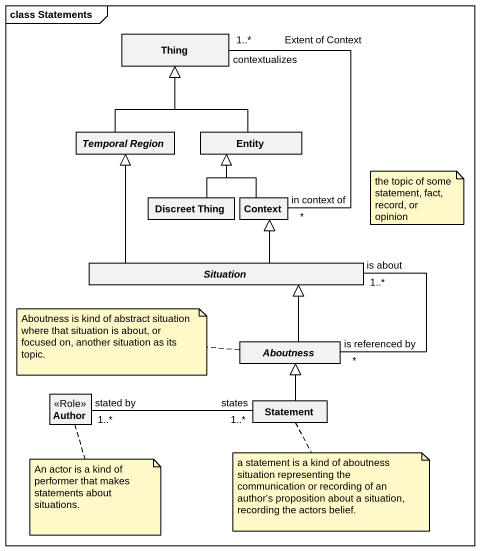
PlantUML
@startuml
mainframe class Statements
hide circle
hide empty members
class Thing
abstract class "Temporal Region" as Temporal_Region
class "Entity" as Entity_
class "Discreet Thing" as Discreet_Thing
class Context
abstract class Situation
abstract class Aboutness
class Author <<Role>>
class Statement
Temporal_Region -up-|> Thing
Entity_ -up-|> Thing
Discreet_Thing -up-|> Entity_
Context "in context of\n*" -up- "contextualizes\n1..*" Thing : Extent of Context
Context -up-|> Entity_
Situation -up-|> Temporal_Region
Situation -up-|> Context
Aboutness "*\nis referenced by" -up- "1..*\nis about" Situation
Aboutness -up-|> Situation
Author "1..*\nstated by" -right- "1..*\nstates" Statement
Statement -up-|> Aboutness
note as N1
  the topic of some statement, fact, record, or opinion
end note
note left of Aboutness : Aboutness is kind of abstract situation where that situation is about, or focused on, another situation as its topic.
note bottom of Author : An actor is a kind of performer that makes statements about situations.
note bottom of Statement : a statement is a kind of aboutness situation representing the communication or recording of an author's proposition about a situation, recording the actors belief.
@enduml
